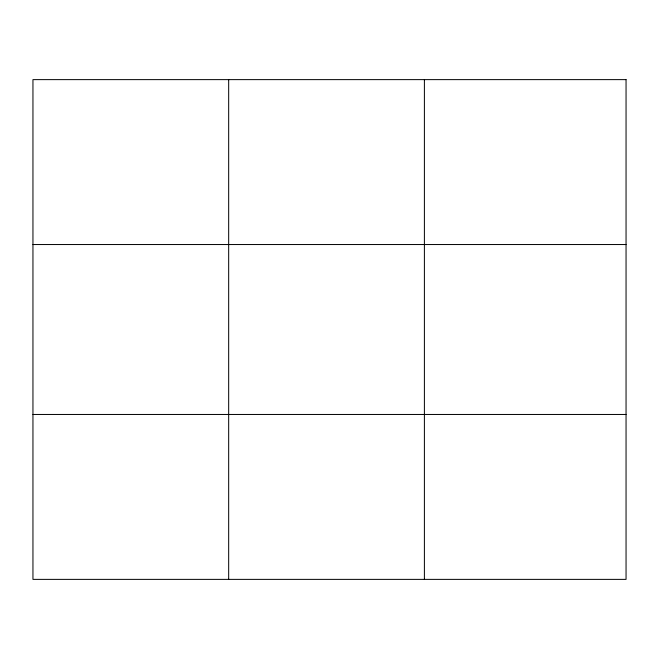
<?xml version="1.0" encoding="UTF-8"?>
<svg xmlns="http://www.w3.org/2000/svg" width="659" height="659" viewBox="0 0 659 659"><rect width="100%" height="100%" fill="white"/><g stroke="black" fill="none" stroke-linecap="round" stroke-linejoin="round"><path stroke-width="0.99" d="M228.673 79.624L228.673 579.376M424.396 79.624L424.396 579.376M32.95 244.538L626.05 244.538M32.95 414.462L626.05 414.462M626.05 79.624L626.05 579.376L32.95 579.376L32.95 79.624L626.05 79.624"/></g></svg>
